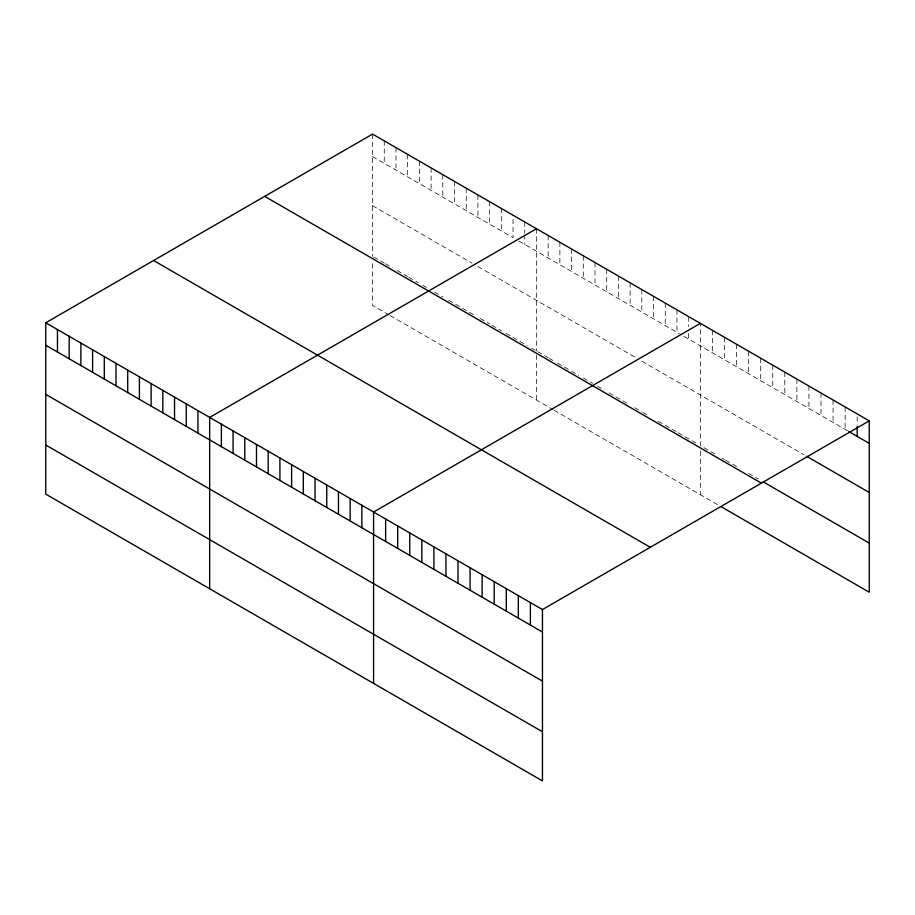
<?xml version="1.0" encoding="UTF-8"?>
<svg xmlns="http://www.w3.org/2000/svg" width="915" height="915" viewBox="0 0 915 915"><rect width="100%" height="100%" fill="white"/><g stroke="black" fill="none" stroke-linecap="round" stroke-linejoin="round"><path stroke-width="0.69" stroke-dasharray="4.58 3.43" d="M372.542 156.579L513.041 237.694L513.041 215.219M518.897 241.068L679.296 333.678M683.985 336.388L847.542 430.816M372.542 205.703L472.06 263.165M477.916 266.539L635.982 357.799M641.827 361.173L804.113 454.869M373.72 257.001L384.254 263.085M385.421 263.76L392.455 267.809M397.133 270.52L407.667 276.605M408.845 277.279L418.212 282.689M422.89 285.389L426.401 287.413M434.602 292.148L442.791 296.883M448.647 300.257L475.583 315.801M480.261 318.512L489.628 323.921M491.973 325.271L501.34 330.681M506.018 333.38L527.097 345.55M531.775 348.249L535.286 350.285M537.631 351.635L548.165 357.719M549.343 358.394L552.854 360.418M557.532 363.118L578.612 375.287M583.29 377.998L592.657 383.396M597.346 386.107L604.369 390.156M609.047 392.867L627.782 403.675M634.804 407.735L641.827 411.796M643.005 412.471L647.683 415.17M658.217 421.255L676.951 432.074M678.129 432.749L691.008 440.184M692.175 440.858L695.686 442.883M714.844 453.943L700.375 445.594L700.375 323.372M722.084 458.129L724.497 459.513M725.698 460.211L736.564 466.478M748.619 473.444L758.272 479.014M388.944 314.909L372.542 305.45L372.542 260.42M390.11 315.584L552.854 409.543M554.021 410.217L719.67 505.858M857.183 416.725L857.183 425.143M845.128 406.946L845.128 429.421M833.062 399.981L833.062 422.456M820.995 393.015L820.995 415.49M808.94 386.05L808.94 408.525M796.874 379.084L796.874 401.559M784.807 372.131L784.807 394.594M772.752 365.165L772.752 387.628M760.685 358.2L760.685 380.663M748.619 351.234L748.619 373.709M736.564 344.269L736.564 366.743M724.497 337.303L724.497 359.778M712.43 330.338L712.43 352.813M700.375 451.049L700.375 494.718M688.663 316.613L688.663 326.449M688.663 333.472L688.663 339.088M676.951 309.853L676.951 332.328M665.251 303.094L665.251 325.568M653.539 296.334L653.539 318.809M641.827 289.575L641.827 312.049M630.126 282.815L630.126 305.29M618.414 276.056L618.414 298.53M606.702 269.296L606.702 291.771M595.002 262.536L595.002 285.011M583.29 255.777L583.29 278.252M571.578 249.017L571.578 271.492M559.877 242.258L559.877 264.732M548.165 235.498L548.165 257.973M536.465 228.739L536.465 350.96M536.465 355.054L536.465 400.084M524.753 221.979L524.753 233.222M524.753 234.617L524.753 244.454M501.34 208.46L501.34 230.935M489.628 201.7L489.628 224.175M477.916 194.941L477.916 217.415M466.215 188.181L466.215 210.656M454.503 181.422L454.503 203.896M442.791 174.662L442.791 197.137M431.091 167.903L431.091 190.377M419.379 161.143L419.379 183.618M407.667 154.383L407.667 176.858M395.966 147.624L395.966 170.099M384.254 140.864L384.254 163.339M372.542 134.105L372.542 256.326"/><path stroke-width="1.37" d="M45.75 322.778L542.458 609.55L542.458 780.895L45.75 494.123L45.75 322.778L372.542 134.105L869.25 420.877L869.25 592.222L720.883 506.555M536.465 228.739L209.661 417.412L209.661 588.757M700.375 323.372L373.572 512.045L373.572 683.391M542.458 609.55L869.25 420.877M848.743 431.503L869.25 443.352M806.527 456.265L869.25 492.476M763.099 481.805L869.25 543.087M264.709 196.37L761.406 483.143M153.594 260.523L650.29 547.284M45.75 345.252L542.458 632.025M45.75 394.376L542.458 681.149M45.75 444.999L542.458 731.76M857.183 426.55L857.183 436.386M530.391 602.585L530.391 625.059M518.325 595.619L518.325 618.094M506.269 588.654L506.269 611.129M494.203 581.688L494.203 604.163M482.136 574.734L482.136 597.198M470.081 567.769L470.081 590.232M458.015 560.803L458.015 583.267M445.948 553.838L445.948 576.313M433.893 546.873L433.893 569.347M421.826 539.907L421.826 562.382M409.76 532.942L409.76 555.416M397.705 525.976L397.705 548.451M385.638 519.011L385.638 541.486M361.871 505.286L361.871 527.761M350.159 498.526L350.159 521.001M338.447 491.767L338.447 514.241M326.747 485.007L326.747 507.482M315.035 478.248L315.035 500.722M303.322 471.488L303.322 493.963M291.622 464.728L291.622 487.203M279.91 457.969L279.91 480.444M268.198 451.209L268.198 473.684M256.497 444.45L256.497 466.925M244.785 437.69L244.785 460.165M233.073 430.931L233.073 453.405M221.373 424.171L221.373 446.646M197.949 410.652L197.949 433.127M186.248 403.892L186.248 426.367M174.536 397.133L174.536 419.608M162.824 390.373L162.824 412.848M151.124 383.614L151.124 406.088M139.412 376.854L139.412 399.329M127.711 370.095L127.711 392.569M115.999 363.335L115.999 385.81M104.287 356.575L104.287 379.05M92.587 349.816L92.587 372.291M80.875 343.056L80.875 365.531M69.163 336.297L69.163 358.772M57.462 329.537L57.462 352.012"/></g></svg>
